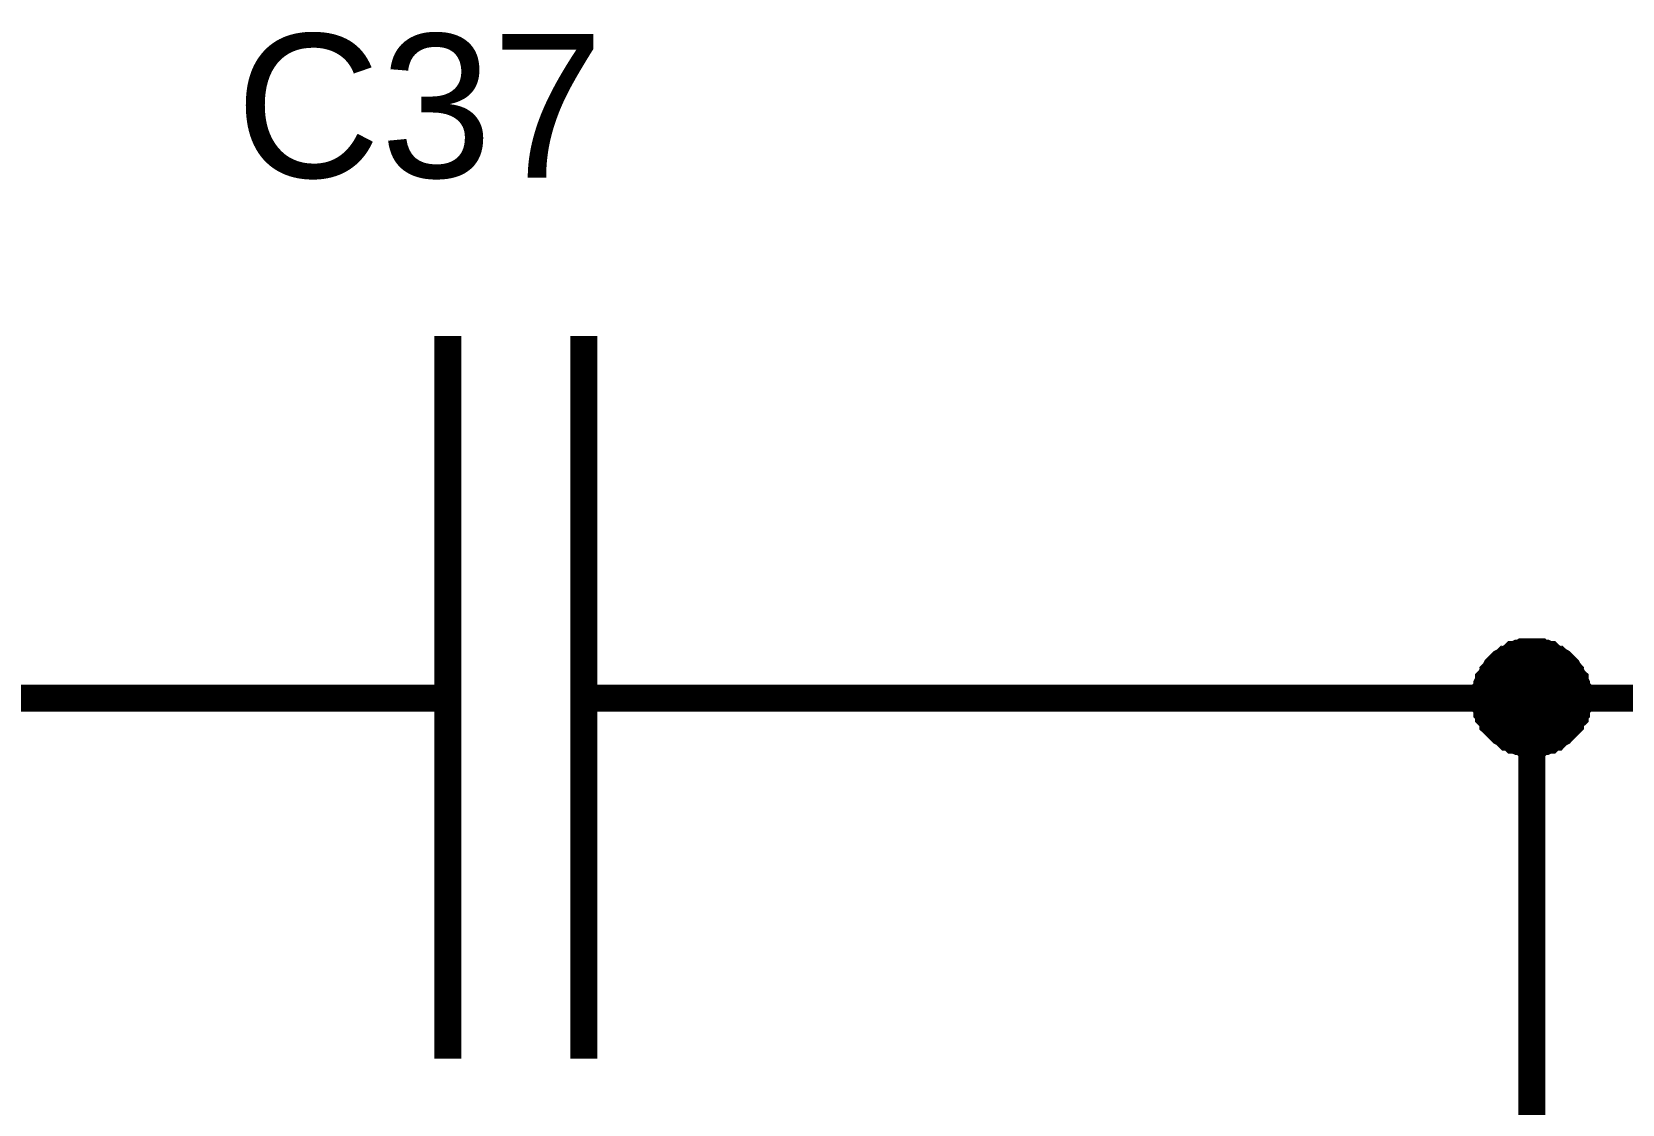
# Model space of a CAD drawing. Header units: millimetres. Extents: x -2024 to 917, y -725 to 13.
# Drawn here: x -1915.53 to -1897.92, y -163.67 to -151.79 of the extents above; entities that cross this region are included whole.
import ezdxf

# ---------------------------------------------------------------- set-up
doc = ezdxf.new("R2010")
doc.units = ezdxf.units.MM
doc.styles.get("Standard").update_dxf_attribs({"font": 'arial.ttf'})

msp = doc.modelspace()

# ---------------------------------------------------------------- linework, layer by layer
at = {"color": 7}
for points, const_width in [([(-1910.921, -155.163), (-1910.921, -163.161)], 0.3), ([(-1909.415, -155.163), (-1909.415, -163.161)], 0.3), ([(-1899.434, -159.17), (-1899.434, -159.137), (-1899.434, -159.12), (-1899.434, -159.087), (-1899.418, -159.071), (-1899.418, -159.038), (-1899.418, -159.021), (-1899.401, -158.988), (-1899.401, -158.971), (-1899.385, -158.955), (-1899.368, -158.922), (-1899.352, -158.905), (-1899.352, -158.889), (-1899.335, -158.872), (-1899.318, -158.839), (-1899.302, -158.822), (-1899.285, -158.806), (-1899.269, -158.789), (-1899.252, -158.773), (-1899.219, -158.756), (-1899.203, -158.74), (-1899.186, -158.74), (-1899.169, -158.723), (-1899.136, -158.707), (-1899.12, -158.69), (-1899.103, -158.69), (-1899.07, -158.673), (-1899.054, -158.673), (-1899.021, -158.673), (-1899.004, -158.657), (-1898.971, -158.657), (-1898.954, -158.657), (-1898.921, -158.657)], 0.3), ([(-1899.434, -159.17), (-1899.434, -159.137), (-1899.434, -159.12), (-1899.434, -159.087), (-1899.418, -159.071), (-1899.418, -159.038), (-1899.418, -159.021), (-1899.401, -158.988), (-1899.401, -158.971), (-1899.385, -158.955), (-1899.368, -158.922), (-1899.352, -158.905), (-1899.352, -158.889), (-1899.335, -158.872), (-1899.318, -158.839), (-1899.302, -158.822), (-1899.285, -158.806), (-1899.269, -158.789), (-1899.252, -158.773), (-1899.219, -158.756), (-1899.203, -158.74), (-1899.186, -158.74), (-1899.169, -158.723), (-1899.136, -158.707), (-1899.12, -158.69), (-1899.103, -158.69), (-1899.07, -158.673), (-1899.054, -158.673), (-1899.021, -158.673), (-1899.004, -158.657), (-1898.971, -158.657), (-1898.954, -158.657), (-1898.921, -158.657)], 0.3), ([(-1899.434, -159.17), (-1899.434, -159.137), (-1899.434, -159.12), (-1899.434, -159.087), (-1899.418, -159.071), (-1899.418, -159.038), (-1899.418, -159.021), (-1899.401, -158.988), (-1899.401, -158.971), (-1899.385, -158.955), (-1899.368, -158.922), (-1899.352, -158.905), (-1899.352, -158.889), (-1899.335, -158.872), (-1899.318, -158.839), (-1899.302, -158.822), (-1899.285, -158.806), (-1899.269, -158.789), (-1899.252, -158.773), (-1899.219, -158.756), (-1899.203, -158.74), (-1899.186, -158.74), (-1899.169, -158.723), (-1899.136, -158.707), (-1899.12, -158.69), (-1899.103, -158.69), (-1899.07, -158.673), (-1899.054, -158.673), (-1899.021, -158.673), (-1899.004, -158.657), (-1898.971, -158.657), (-1898.954, -158.657), (-1898.921, -158.657)], 0.3), ([(-1899.434, -159.17), (-1899.434, -159.137), (-1899.434, -159.12), (-1899.434, -159.087), (-1899.418, -159.071), (-1899.418, -159.038), (-1899.418, -159.021), (-1899.401, -158.988), (-1899.401, -158.971), (-1899.385, -158.955), (-1899.368, -158.922), (-1899.352, -158.905), (-1899.352, -158.889), (-1899.335, -158.872), (-1899.318, -158.839), (-1899.302, -158.822), (-1899.285, -158.806), (-1899.269, -158.789), (-1899.252, -158.773), (-1899.219, -158.756), (-1899.203, -158.74), (-1899.186, -158.74), (-1899.169, -158.723), (-1899.136, -158.707), (-1899.12, -158.69), (-1899.103, -158.69), (-1899.07, -158.673), (-1899.054, -158.673), (-1899.021, -158.673), (-1899.004, -158.657), (-1898.971, -158.657), (-1898.954, -158.657), (-1898.921, -158.657)], 0.3), ([(-1899.434, -159.17), (-1899.434, -159.137), (-1899.434, -159.12), (-1899.434, -159.087), (-1899.418, -159.071), (-1899.418, -159.038), (-1899.418, -159.021), (-1899.401, -158.988), (-1899.401, -158.971), (-1899.385, -158.955), (-1899.368, -158.922), (-1899.352, -158.905), (-1899.352, -158.889), (-1899.335, -158.872), (-1899.318, -158.839), (-1899.302, -158.822), (-1899.285, -158.806), (-1899.269, -158.789), (-1899.252, -158.773), (-1899.219, -158.756), (-1899.203, -158.74), (-1899.186, -158.74), (-1899.169, -158.723), (-1899.136, -158.707), (-1899.12, -158.69), (-1899.103, -158.69), (-1899.07, -158.673), (-1899.054, -158.673), (-1899.021, -158.673), (-1899.004, -158.657), (-1898.971, -158.657), (-1898.954, -158.657), (-1898.921, -158.657)], 0.0991), ([(-1899.434, -159.17), (-1899.434, -159.137), (-1899.434, -159.12), (-1899.434, -159.087), (-1899.418, -159.071), (-1899.418, -159.038), (-1899.418, -159.021), (-1899.401, -158.988), (-1899.401, -158.971), (-1899.385, -158.955), (-1899.368, -158.922), (-1899.352, -158.905), (-1899.352, -158.889), (-1899.335, -158.872), (-1899.318, -158.839), (-1899.302, -158.822), (-1899.285, -158.806), (-1899.269, -158.789), (-1899.252, -158.773), (-1899.219, -158.756), (-1899.203, -158.74), (-1899.186, -158.74), (-1899.169, -158.723), (-1899.136, -158.707), (-1899.12, -158.69), (-1899.103, -158.69), (-1899.07, -158.673), (-1899.054, -158.673), (-1899.021, -158.673), (-1899.004, -158.657), (-1898.971, -158.657), (-1898.954, -158.657), (-1898.921, -158.657)], 0.0991), ([(-1899.434, -159.17), (-1899.434, -159.137), (-1899.434, -159.12), (-1899.434, -159.087), (-1899.418, -159.071), (-1899.418, -159.038), (-1899.418, -159.021), (-1899.401, -158.988), (-1899.401, -158.971), (-1899.385, -158.955), (-1899.368, -158.922), (-1899.352, -158.905), (-1899.352, -158.889), (-1899.335, -158.872), (-1899.318, -158.839), (-1899.302, -158.822), (-1899.285, -158.806), (-1899.269, -158.789), (-1899.252, -158.773), (-1899.219, -158.756), (-1899.203, -158.74), (-1899.186, -158.74), (-1899.169, -158.723), (-1899.136, -158.707), (-1899.12, -158.69), (-1899.103, -158.69), (-1899.07, -158.673), (-1899.054, -158.673), (-1899.021, -158.673), (-1899.004, -158.657), (-1898.971, -158.657), (-1898.954, -158.657), (-1898.921, -158.657)], 0.0991), ([(-1899.434, -159.17), (-1899.434, -159.137), (-1899.434, -159.12), (-1899.434, -159.087), (-1899.418, -159.071), (-1899.418, -159.038), (-1899.418, -159.021), (-1899.401, -158.988), (-1899.401, -158.971), (-1899.385, -158.955), (-1899.368, -158.922), (-1899.352, -158.905), (-1899.352, -158.889), (-1899.335, -158.872), (-1899.318, -158.839), (-1899.302, -158.822), (-1899.285, -158.806), (-1899.269, -158.789), (-1899.252, -158.773), (-1899.219, -158.756), (-1899.203, -158.74), (-1899.186, -158.74), (-1899.169, -158.723), (-1899.136, -158.707), (-1899.12, -158.69), (-1899.103, -158.69), (-1899.07, -158.673), (-1899.054, -158.673), (-1899.021, -158.673), (-1899.004, -158.657), (-1898.971, -158.657), (-1898.954, -158.657), (-1898.921, -158.657)], 0.0991), ([(-1898.921, -158.657), (-1898.921, -158.657)], 0.3), ([(-1898.921, -158.657), (-1898.888, -158.657), (-1898.872, -158.657), (-1898.838, -158.657), (-1898.822, -158.673), (-1898.789, -158.673), (-1898.772, -158.673), (-1898.739, -158.69), (-1898.723, -158.69), (-1898.706, -158.707), (-1898.673, -158.723), (-1898.656, -158.74), (-1898.64, -158.74), (-1898.623, -158.756), (-1898.59, -158.773), (-1898.574, -158.789), (-1898.557, -158.806), (-1898.541, -158.822), (-1898.524, -158.839), (-1898.507, -158.872), (-1898.491, -158.889), (-1898.491, -158.905), (-1898.474, -158.922), (-1898.458, -158.955), (-1898.441, -158.971), (-1898.441, -158.988), (-1898.425, -159.021), (-1898.425, -159.038), (-1898.425, -159.071), (-1898.408, -159.087), (-1898.408, -159.12), (-1898.408, -159.137), (-1898.408, -159.17)], 0.3), ([(-1898.921, -158.657), (-1898.921, -158.657)], 0.3), ([(-1898.921, -158.657), (-1898.888, -158.657), (-1898.872, -158.657), (-1898.838, -158.657), (-1898.822, -158.673), (-1898.789, -158.673), (-1898.772, -158.673), (-1898.739, -158.69), (-1898.723, -158.69), (-1898.706, -158.707), (-1898.673, -158.723), (-1898.656, -158.74), (-1898.64, -158.74), (-1898.623, -158.756), (-1898.59, -158.773), (-1898.574, -158.789), (-1898.557, -158.806), (-1898.541, -158.822), (-1898.524, -158.839), (-1898.507, -158.872), (-1898.491, -158.889), (-1898.491, -158.905), (-1898.474, -158.922), (-1898.458, -158.955), (-1898.441, -158.971), (-1898.441, -158.988), (-1898.425, -159.021), (-1898.425, -159.038), (-1898.425, -159.071), (-1898.408, -159.087), (-1898.408, -159.12), (-1898.408, -159.137), (-1898.408, -159.17)], 0.3), ([(-1898.921, -158.657), (-1898.921, -158.657)], 0.3), ([(-1898.921, -158.657), (-1898.888, -158.657), (-1898.872, -158.657), (-1898.838, -158.657), (-1898.822, -158.673), (-1898.789, -158.673), (-1898.772, -158.673), (-1898.739, -158.69), (-1898.723, -158.69), (-1898.706, -158.707), (-1898.673, -158.723), (-1898.656, -158.74), (-1898.64, -158.74), (-1898.623, -158.756), (-1898.59, -158.773), (-1898.574, -158.789), (-1898.557, -158.806), (-1898.541, -158.822), (-1898.524, -158.839), (-1898.507, -158.872), (-1898.491, -158.889), (-1898.491, -158.905), (-1898.474, -158.922), (-1898.458, -158.955), (-1898.441, -158.971), (-1898.441, -158.988), (-1898.425, -159.021), (-1898.425, -159.038), (-1898.425, -159.071), (-1898.408, -159.087), (-1898.408, -159.12), (-1898.408, -159.137), (-1898.408, -159.17)], 0.3), ([(-1898.921, -158.657), (-1898.921, -158.657)], 0.3), ([(-1898.921, -158.657), (-1898.888, -158.657), (-1898.872, -158.657), (-1898.838, -158.657), (-1898.822, -158.673), (-1898.789, -158.673), (-1898.772, -158.673), (-1898.739, -158.69), (-1898.723, -158.69), (-1898.706, -158.707), (-1898.673, -158.723), (-1898.656, -158.74), (-1898.64, -158.74), (-1898.623, -158.756), (-1898.59, -158.773), (-1898.574, -158.789), (-1898.557, -158.806), (-1898.541, -158.822), (-1898.524, -158.839), (-1898.507, -158.872), (-1898.491, -158.889), (-1898.491, -158.905), (-1898.474, -158.922), (-1898.458, -158.955), (-1898.441, -158.971), (-1898.441, -158.988), (-1898.425, -159.021), (-1898.425, -159.038), (-1898.425, -159.071), (-1898.408, -159.087), (-1898.408, -159.12), (-1898.408, -159.137), (-1898.408, -159.17)], 0.3), ([(-1898.921, -158.657), (-1898.921, -158.657)], 0.0991), ([(-1898.921, -158.657), (-1898.888, -158.657), (-1898.872, -158.657), (-1898.838, -158.657), (-1898.822, -158.673), (-1898.789, -158.673), (-1898.772, -158.673), (-1898.739, -158.69), (-1898.723, -158.69), (-1898.706, -158.707), (-1898.673, -158.723), (-1898.656, -158.74), (-1898.64, -158.74), (-1898.623, -158.756), (-1898.59, -158.773), (-1898.574, -158.789), (-1898.557, -158.806), (-1898.541, -158.822), (-1898.524, -158.839), (-1898.507, -158.872), (-1898.491, -158.889), (-1898.491, -158.905), (-1898.474, -158.922), (-1898.458, -158.955), (-1898.441, -158.971), (-1898.441, -158.988), (-1898.425, -159.021), (-1898.425, -159.038), (-1898.425, -159.071), (-1898.408, -159.087), (-1898.408, -159.12), (-1898.408, -159.137), (-1898.408, -159.17)], 0.0991), ([(-1898.921, -158.657), (-1898.921, -158.657)], 0.0991), ([(-1898.921, -158.657), (-1898.888, -158.657), (-1898.872, -158.657), (-1898.838, -158.657), (-1898.822, -158.673), (-1898.789, -158.673), (-1898.772, -158.673), (-1898.739, -158.69), (-1898.723, -158.69), (-1898.706, -158.707), (-1898.673, -158.723), (-1898.656, -158.74), (-1898.64, -158.74), (-1898.623, -158.756), (-1898.59, -158.773), (-1898.574, -158.789), (-1898.557, -158.806), (-1898.541, -158.822), (-1898.524, -158.839), (-1898.507, -158.872), (-1898.491, -158.889), (-1898.491, -158.905), (-1898.474, -158.922), (-1898.458, -158.955), (-1898.441, -158.971), (-1898.441, -158.988), (-1898.425, -159.021), (-1898.425, -159.038), (-1898.425, -159.071), (-1898.408, -159.087), (-1898.408, -159.12), (-1898.408, -159.137), (-1898.408, -159.17)], 0.0991), ([(-1898.921, -158.657), (-1898.921, -158.657)], 0.0991), ([(-1898.921, -158.657), (-1898.888, -158.657), (-1898.872, -158.657), (-1898.838, -158.657), (-1898.822, -158.673), (-1898.789, -158.673), (-1898.772, -158.673), (-1898.739, -158.69), (-1898.723, -158.69), (-1898.706, -158.707), (-1898.673, -158.723), (-1898.656, -158.74), (-1898.64, -158.74), (-1898.623, -158.756), (-1898.59, -158.773), (-1898.574, -158.789), (-1898.557, -158.806), (-1898.541, -158.822), (-1898.524, -158.839), (-1898.507, -158.872), (-1898.491, -158.889), (-1898.491, -158.905), (-1898.474, -158.922), (-1898.458, -158.955), (-1898.441, -158.971), (-1898.441, -158.988), (-1898.425, -159.021), (-1898.425, -159.038), (-1898.425, -159.071), (-1898.408, -159.087), (-1898.408, -159.12), (-1898.408, -159.137), (-1898.408, -159.17)], 0.0991), ([(-1898.921, -158.657), (-1898.921, -158.657)], 0.0991), ([(-1898.921, -158.657), (-1898.888, -158.657), (-1898.872, -158.657), (-1898.838, -158.657), (-1898.822, -158.673), (-1898.789, -158.673), (-1898.772, -158.673), (-1898.739, -158.69), (-1898.723, -158.69), (-1898.706, -158.707), (-1898.673, -158.723), (-1898.656, -158.74), (-1898.64, -158.74), (-1898.623, -158.756), (-1898.59, -158.773), (-1898.574, -158.789), (-1898.557, -158.806), (-1898.541, -158.822), (-1898.524, -158.839), (-1898.507, -158.872), (-1898.491, -158.889), (-1898.491, -158.905), (-1898.474, -158.922), (-1898.458, -158.955), (-1898.441, -158.971), (-1898.441, -158.988), (-1898.425, -159.021), (-1898.425, -159.038), (-1898.425, -159.071), (-1898.408, -159.087), (-1898.408, -159.12), (-1898.408, -159.137), (-1898.408, -159.17)], 0.0991), ([(-1916.416, -159.17), (-1913.916, -159.17)], 0.3), ([(-1910.921, -159.17), (-1913.916, -159.17)], 0.3), ([(-1909.415, -159.17), (-1906.419, -159.17)], 0.3), ([(-1906.419, -159.17), (-1898.921, -159.17), (-1873.929, -159.17)], 0.3), ([(-1898.921, -159.667), (-1898.954, -159.667), (-1898.971, -159.667), (-1899.004, -159.667), (-1899.021, -159.65), (-1899.054, -159.65), (-1899.07, -159.65), (-1899.103, -159.634), (-1899.12, -159.634), (-1899.136, -159.617), (-1899.169, -159.601), (-1899.186, -159.601), (-1899.203, -159.584), (-1899.219, -159.568), (-1899.252, -159.551), (-1899.269, -159.534), (-1899.285, -159.518), (-1899.302, -159.501), (-1899.318, -159.485), (-1899.335, -159.468), (-1899.352, -159.452), (-1899.352, -159.435), (-1899.368, -159.402), (-1899.385, -159.385), (-1899.401, -159.369), (-1899.401, -159.336), (-1899.418, -159.319), (-1899.418, -159.303), (-1899.418, -159.27), (-1899.434, -159.253), (-1899.434, -159.22), (-1899.434, -159.203), (-1899.434, -159.17)], 0.3), ([(-1899.434, -159.17), (-1899.434, -159.17)], 0.3), ([(-1898.921, -159.667), (-1898.954, -159.667), (-1898.971, -159.667), (-1899.004, -159.667), (-1899.021, -159.65), (-1899.054, -159.65), (-1899.07, -159.65), (-1899.103, -159.634), (-1899.12, -159.634), (-1899.136, -159.617), (-1899.169, -159.601), (-1899.186, -159.601), (-1899.203, -159.584), (-1899.219, -159.568), (-1899.252, -159.551), (-1899.269, -159.534), (-1899.285, -159.518), (-1899.302, -159.501), (-1899.318, -159.485), (-1899.335, -159.468), (-1899.352, -159.452), (-1899.352, -159.435), (-1899.368, -159.402), (-1899.385, -159.385), (-1899.401, -159.369), (-1899.401, -159.336), (-1899.418, -159.319), (-1899.418, -159.303), (-1899.418, -159.27), (-1899.434, -159.253), (-1899.434, -159.22), (-1899.434, -159.203), (-1899.434, -159.17)], 0.3), ([(-1899.434, -159.17), (-1899.434, -159.17)], 0.3), ([(-1898.921, -159.667), (-1898.954, -159.667), (-1898.971, -159.667), (-1899.004, -159.667), (-1899.021, -159.65), (-1899.054, -159.65), (-1899.07, -159.65), (-1899.103, -159.634), (-1899.12, -159.634), (-1899.136, -159.617), (-1899.169, -159.601), (-1899.186, -159.601), (-1899.203, -159.584), (-1899.219, -159.568), (-1899.252, -159.551), (-1899.269, -159.534), (-1899.285, -159.518), (-1899.302, -159.501), (-1899.318, -159.485), (-1899.335, -159.468), (-1899.352, -159.452), (-1899.352, -159.435), (-1899.368, -159.402), (-1899.385, -159.385), (-1899.401, -159.369), (-1899.401, -159.336), (-1899.418, -159.319), (-1899.418, -159.303), (-1899.418, -159.27), (-1899.434, -159.253), (-1899.434, -159.22), (-1899.434, -159.203), (-1899.434, -159.17)], 0.3), ([(-1899.434, -159.17), (-1899.434, -159.17)], 0.3), ([(-1898.921, -159.667), (-1898.954, -159.667), (-1898.971, -159.667), (-1899.004, -159.667), (-1899.021, -159.65), (-1899.054, -159.65), (-1899.07, -159.65), (-1899.103, -159.634), (-1899.12, -159.634), (-1899.136, -159.617), (-1899.169, -159.601), (-1899.186, -159.601), (-1899.203, -159.584), (-1899.219, -159.568), (-1899.252, -159.551), (-1899.269, -159.534), (-1899.285, -159.518), (-1899.302, -159.501), (-1899.318, -159.485), (-1899.335, -159.468), (-1899.352, -159.452), (-1899.352, -159.435), (-1899.368, -159.402), (-1899.385, -159.385), (-1899.401, -159.369), (-1899.401, -159.336), (-1899.418, -159.319), (-1899.418, -159.303), (-1899.418, -159.27), (-1899.434, -159.253), (-1899.434, -159.22), (-1899.434, -159.203), (-1899.434, -159.17)], 0.3), ([(-1899.434, -159.17), (-1899.434, -159.17)], 0.3), ([(-1898.921, -159.667), (-1898.954, -159.667), (-1898.971, -159.667), (-1899.004, -159.667), (-1899.021, -159.65), (-1899.054, -159.65), (-1899.07, -159.65), (-1899.103, -159.634), (-1899.12, -159.634), (-1899.136, -159.617), (-1899.169, -159.601), (-1899.186, -159.601), (-1899.203, -159.584), (-1899.219, -159.568), (-1899.252, -159.551), (-1899.269, -159.534), (-1899.285, -159.518), (-1899.302, -159.501), (-1899.318, -159.485), (-1899.335, -159.468), (-1899.352, -159.452), (-1899.352, -159.435), (-1899.368, -159.402), (-1899.385, -159.385), (-1899.401, -159.369), (-1899.401, -159.336), (-1899.418, -159.319), (-1899.418, -159.303), (-1899.418, -159.27), (-1899.434, -159.253), (-1899.434, -159.22), (-1899.434, -159.203), (-1899.434, -159.17)], 0.0991), ([(-1899.434, -159.17), (-1899.434, -159.17)], 0.0991), ([(-1898.921, -159.667), (-1898.954, -159.667), (-1898.971, -159.667), (-1899.004, -159.667), (-1899.021, -159.65), (-1899.054, -159.65), (-1899.07, -159.65), (-1899.103, -159.634), (-1899.12, -159.634), (-1899.136, -159.617), (-1899.169, -159.601), (-1899.186, -159.601), (-1899.203, -159.584), (-1899.219, -159.568), (-1899.252, -159.551), (-1899.269, -159.534), (-1899.285, -159.518), (-1899.302, -159.501), (-1899.318, -159.485), (-1899.335, -159.468), (-1899.352, -159.452), (-1899.352, -159.435), (-1899.368, -159.402), (-1899.385, -159.385), (-1899.401, -159.369), (-1899.401, -159.336), (-1899.418, -159.319), (-1899.418, -159.303), (-1899.418, -159.27), (-1899.434, -159.253), (-1899.434, -159.22), (-1899.434, -159.203), (-1899.434, -159.17)], 0.0991), ([(-1899.434, -159.17), (-1899.434, -159.17)], 0.0991), ([(-1898.921, -159.667), (-1898.954, -159.667), (-1898.971, -159.667), (-1899.004, -159.667), (-1899.021, -159.65), (-1899.054, -159.65), (-1899.07, -159.65), (-1899.103, -159.634), (-1899.12, -159.634), (-1899.136, -159.617), (-1899.169, -159.601), (-1899.186, -159.601), (-1899.203, -159.584), (-1899.219, -159.568), (-1899.252, -159.551), (-1899.269, -159.534), (-1899.285, -159.518), (-1899.302, -159.501), (-1899.318, -159.485), (-1899.335, -159.468), (-1899.352, -159.452), (-1899.352, -159.435), (-1899.368, -159.402), (-1899.385, -159.385), (-1899.401, -159.369), (-1899.401, -159.336), (-1899.418, -159.319), (-1899.418, -159.303), (-1899.418, -159.27), (-1899.434, -159.253), (-1899.434, -159.22), (-1899.434, -159.203), (-1899.434, -159.17)], 0.0991), ([(-1899.434, -159.17), (-1899.434, -159.17)], 0.0991), ([(-1898.921, -159.667), (-1898.954, -159.667), (-1898.971, -159.667), (-1899.004, -159.667), (-1899.021, -159.65), (-1899.054, -159.65), (-1899.07, -159.65), (-1899.103, -159.634), (-1899.12, -159.634), (-1899.136, -159.617), (-1899.169, -159.601), (-1899.186, -159.601), (-1899.203, -159.584), (-1899.219, -159.568), (-1899.252, -159.551), (-1899.269, -159.534), (-1899.285, -159.518), (-1899.302, -159.501), (-1899.318, -159.485), (-1899.335, -159.468), (-1899.352, -159.452), (-1899.352, -159.435), (-1899.368, -159.402), (-1899.385, -159.385), (-1899.401, -159.369), (-1899.401, -159.336), (-1899.418, -159.319), (-1899.418, -159.303), (-1899.418, -159.27), (-1899.434, -159.253), (-1899.434, -159.22), (-1899.434, -159.203), (-1899.434, -159.17)], 0.0991), ([(-1899.434, -159.17), (-1899.434, -159.17)], 0.0991), ([(-1898.408, -159.17), (-1898.408, -159.203), (-1898.408, -159.22), (-1898.408, -159.253), (-1898.425, -159.27), (-1898.425, -159.303), (-1898.425, -159.319), (-1898.441, -159.336), (-1898.441, -159.369), (-1898.458, -159.385), (-1898.474, -159.402), (-1898.491, -159.435), (-1898.491, -159.452), (-1898.507, -159.468), (-1898.524, -159.485), (-1898.541, -159.501), (-1898.557, -159.518), (-1898.574, -159.534), (-1898.59, -159.551), (-1898.623, -159.568), (-1898.64, -159.584), (-1898.656, -159.601), (-1898.673, -159.601), (-1898.706, -159.617), (-1898.723, -159.634), (-1898.739, -159.634), (-1898.772, -159.65), (-1898.789, -159.65), (-1898.822, -159.65), (-1898.838, -159.667), (-1898.872, -159.667), (-1898.888, -159.667), (-1898.921, -159.667)], 0.3), ([(-1898.921, -159.17), (-1898.921, -161.671)], 0.3), ([(-1898.408, -159.17), (-1898.408, -159.203), (-1898.408, -159.22), (-1898.408, -159.253), (-1898.425, -159.27), (-1898.425, -159.303), (-1898.425, -159.319), (-1898.441, -159.336), (-1898.441, -159.369), (-1898.458, -159.385), (-1898.474, -159.402), (-1898.491, -159.435), (-1898.491, -159.452), (-1898.507, -159.468), (-1898.524, -159.485), (-1898.541, -159.501), (-1898.557, -159.518), (-1898.574, -159.534), (-1898.59, -159.551), (-1898.623, -159.568), (-1898.64, -159.584), (-1898.656, -159.601), (-1898.673, -159.601), (-1898.706, -159.617), (-1898.723, -159.634), (-1898.739, -159.634), (-1898.772, -159.65), (-1898.789, -159.65), (-1898.822, -159.65), (-1898.838, -159.667), (-1898.872, -159.667), (-1898.888, -159.667), (-1898.921, -159.667)], 0.3), ([(-1898.408, -159.17), (-1898.408, -159.203), (-1898.408, -159.22), (-1898.408, -159.253), (-1898.425, -159.27), (-1898.425, -159.303), (-1898.425, -159.319), (-1898.441, -159.336), (-1898.441, -159.369), (-1898.458, -159.385), (-1898.474, -159.402), (-1898.491, -159.435), (-1898.491, -159.452), (-1898.507, -159.468), (-1898.524, -159.485), (-1898.541, -159.501), (-1898.557, -159.518), (-1898.574, -159.534), (-1898.59, -159.551), (-1898.623, -159.568), (-1898.64, -159.584), (-1898.656, -159.601), (-1898.673, -159.601), (-1898.706, -159.617), (-1898.723, -159.634), (-1898.739, -159.634), (-1898.772, -159.65), (-1898.789, -159.65), (-1898.822, -159.65), (-1898.838, -159.667), (-1898.872, -159.667), (-1898.888, -159.667), (-1898.921, -159.667)], 0.3), ([(-1898.408, -159.17), (-1898.408, -159.203), (-1898.408, -159.22), (-1898.408, -159.253), (-1898.425, -159.27), (-1898.425, -159.303), (-1898.425, -159.319), (-1898.441, -159.336), (-1898.441, -159.369), (-1898.458, -159.385), (-1898.474, -159.402), (-1898.491, -159.435), (-1898.491, -159.452), (-1898.507, -159.468), (-1898.524, -159.485), (-1898.541, -159.501), (-1898.557, -159.518), (-1898.574, -159.534), (-1898.59, -159.551), (-1898.623, -159.568), (-1898.64, -159.584), (-1898.656, -159.601), (-1898.673, -159.601), (-1898.706, -159.617), (-1898.723, -159.634), (-1898.739, -159.634), (-1898.772, -159.65), (-1898.789, -159.65), (-1898.822, -159.65), (-1898.838, -159.667), (-1898.872, -159.667), (-1898.888, -159.667), (-1898.921, -159.667)], 0.3), ([(-1898.408, -159.17), (-1898.408, -159.203), (-1898.408, -159.22), (-1898.408, -159.253), (-1898.425, -159.27), (-1898.425, -159.303), (-1898.425, -159.319), (-1898.441, -159.336), (-1898.441, -159.369), (-1898.458, -159.385), (-1898.474, -159.402), (-1898.491, -159.435), (-1898.491, -159.452), (-1898.507, -159.468), (-1898.524, -159.485), (-1898.541, -159.501), (-1898.557, -159.518), (-1898.574, -159.534), (-1898.59, -159.551), (-1898.623, -159.568), (-1898.64, -159.584), (-1898.656, -159.601), (-1898.673, -159.601), (-1898.706, -159.617), (-1898.723, -159.634), (-1898.739, -159.634), (-1898.772, -159.65), (-1898.789, -159.65), (-1898.822, -159.65), (-1898.838, -159.667), (-1898.872, -159.667), (-1898.888, -159.667), (-1898.921, -159.667)], 0.0991), ([(-1898.408, -159.17), (-1898.408, -159.203), (-1898.408, -159.22), (-1898.408, -159.253), (-1898.425, -159.27), (-1898.425, -159.303), (-1898.425, -159.319), (-1898.441, -159.336), (-1898.441, -159.369), (-1898.458, -159.385), (-1898.474, -159.402), (-1898.491, -159.435), (-1898.491, -159.452), (-1898.507, -159.468), (-1898.524, -159.485), (-1898.541, -159.501), (-1898.557, -159.518), (-1898.574, -159.534), (-1898.59, -159.551), (-1898.623, -159.568), (-1898.64, -159.584), (-1898.656, -159.601), (-1898.673, -159.601), (-1898.706, -159.617), (-1898.723, -159.634), (-1898.739, -159.634), (-1898.772, -159.65), (-1898.789, -159.65), (-1898.822, -159.65), (-1898.838, -159.667), (-1898.872, -159.667), (-1898.888, -159.667), (-1898.921, -159.667)], 0.0991), ([(-1898.408, -159.17), (-1898.408, -159.203), (-1898.408, -159.22), (-1898.408, -159.253), (-1898.425, -159.27), (-1898.425, -159.303), (-1898.425, -159.319), (-1898.441, -159.336), (-1898.441, -159.369), (-1898.458, -159.385), (-1898.474, -159.402), (-1898.491, -159.435), (-1898.491, -159.452), (-1898.507, -159.468), (-1898.524, -159.485), (-1898.541, -159.501), (-1898.557, -159.518), (-1898.574, -159.534), (-1898.59, -159.551), (-1898.623, -159.568), (-1898.64, -159.584), (-1898.656, -159.601), (-1898.673, -159.601), (-1898.706, -159.617), (-1898.723, -159.634), (-1898.739, -159.634), (-1898.772, -159.65), (-1898.789, -159.65), (-1898.822, -159.65), (-1898.838, -159.667), (-1898.872, -159.667), (-1898.888, -159.667), (-1898.921, -159.667)], 0.0991), ([(-1898.408, -159.17), (-1898.408, -159.203), (-1898.408, -159.22), (-1898.408, -159.253), (-1898.425, -159.27), (-1898.425, -159.303), (-1898.425, -159.319), (-1898.441, -159.336), (-1898.441, -159.369), (-1898.458, -159.385), (-1898.474, -159.402), (-1898.491, -159.435), (-1898.491, -159.452), (-1898.507, -159.468), (-1898.524, -159.485), (-1898.541, -159.501), (-1898.557, -159.518), (-1898.574, -159.534), (-1898.59, -159.551), (-1898.623, -159.568), (-1898.64, -159.584), (-1898.656, -159.601), (-1898.673, -159.601), (-1898.706, -159.617), (-1898.723, -159.634), (-1898.739, -159.634), (-1898.772, -159.65), (-1898.789, -159.65), (-1898.822, -159.65), (-1898.838, -159.667), (-1898.872, -159.667), (-1898.888, -159.667), (-1898.921, -159.667)], 0.0991), ([(-1898.408, -159.17), (-1898.408, -159.17), (-1898.408, -159.17), (-1898.408, -159.17), (-1898.408, -159.17), (-1898.408, -159.17), (-1898.408, -159.17), (-1898.408, -159.17), (-1898.408, -159.17), (-1898.408, -159.17), (-1898.408, -159.17), (-1898.408, -159.17), (-1898.408, -159.17), (-1898.408, -159.17), (-1898.408, -159.17), (-1898.408, -159.17), (-1898.408, -159.17), (-1898.408, -159.17), (-1898.408, -159.17), (-1898.408, -159.17), (-1898.408, -159.17), (-1898.408, -159.17), (-1898.408, -159.17), (-1898.408, -159.17), (-1898.408, -159.17), (-1898.408, -159.17), (-1898.408, -159.17), (-1898.408, -159.17), (-1898.408, -159.17), (-1898.408, -159.17), (-1898.408, -159.17), (-1898.408, -159.17), (-1898.408, -159.17)], 0.3), ([(-1898.408, -159.17), (-1898.408, -159.17)], 0.3), ([(-1898.408, -159.17), (-1898.408, -159.17), (-1898.408, -159.17), (-1898.408, -159.17), (-1898.408, -159.17), (-1898.408, -159.17), (-1898.408, -159.17), (-1898.408, -159.17), (-1898.408, -159.17), (-1898.408, -159.17), (-1898.408, -159.17), (-1898.408, -159.17), (-1898.408, -159.17), (-1898.408, -159.17), (-1898.408, -159.17), (-1898.408, -159.17), (-1898.408, -159.17), (-1898.408, -159.17), (-1898.408, -159.17), (-1898.408, -159.17), (-1898.408, -159.17), (-1898.408, -159.17), (-1898.408, -159.17), (-1898.408, -159.17), (-1898.408, -159.17), (-1898.408, -159.17), (-1898.408, -159.17), (-1898.408, -159.17), (-1898.408, -159.17), (-1898.408, -159.17), (-1898.408, -159.17), (-1898.408, -159.17), (-1898.408, -159.17)], 0.3), ([(-1898.408, -159.17), (-1898.408, -159.17)], 0.3), ([(-1898.408, -159.17), (-1898.408, -159.17), (-1898.408, -159.17), (-1898.408, -159.17), (-1898.408, -159.17), (-1898.408, -159.17), (-1898.408, -159.17), (-1898.408, -159.17), (-1898.408, -159.17), (-1898.408, -159.17), (-1898.408, -159.17), (-1898.408, -159.17), (-1898.408, -159.17), (-1898.408, -159.17), (-1898.408, -159.17), (-1898.408, -159.17), (-1898.408, -159.17), (-1898.408, -159.17), (-1898.408, -159.17), (-1898.408, -159.17), (-1898.408, -159.17), (-1898.408, -159.17), (-1898.408, -159.17), (-1898.408, -159.17), (-1898.408, -159.17), (-1898.408, -159.17), (-1898.408, -159.17), (-1898.408, -159.17), (-1898.408, -159.17), (-1898.408, -159.17), (-1898.408, -159.17), (-1898.408, -159.17), (-1898.408, -159.17)], 0.3), ([(-1898.408, -159.17), (-1898.408, -159.17)], 0.3), ([(-1898.408, -159.17), (-1898.408, -159.17), (-1898.408, -159.17), (-1898.408, -159.17), (-1898.408, -159.17), (-1898.408, -159.17), (-1898.408, -159.17), (-1898.408, -159.17), (-1898.408, -159.17), (-1898.408, -159.17), (-1898.408, -159.17), (-1898.408, -159.17), (-1898.408, -159.17), (-1898.408, -159.17), (-1898.408, -159.17), (-1898.408, -159.17), (-1898.408, -159.17), (-1898.408, -159.17), (-1898.408, -159.17), (-1898.408, -159.17), (-1898.408, -159.17), (-1898.408, -159.17), (-1898.408, -159.17), (-1898.408, -159.17), (-1898.408, -159.17), (-1898.408, -159.17), (-1898.408, -159.17), (-1898.408, -159.17), (-1898.408, -159.17), (-1898.408, -159.17), (-1898.408, -159.17), (-1898.408, -159.17), (-1898.408, -159.17)], 0.3), ([(-1898.408, -159.17), (-1898.408, -159.17)], 0.3), ([(-1898.408, -159.17), (-1898.408, -159.17), (-1898.408, -159.17), (-1898.408, -159.17), (-1898.408, -159.17), (-1898.408, -159.17), (-1898.408, -159.17), (-1898.408, -159.17), (-1898.408, -159.17), (-1898.408, -159.17), (-1898.408, -159.17), (-1898.408, -159.17), (-1898.408, -159.17), (-1898.408, -159.17), (-1898.408, -159.17), (-1898.408, -159.17), (-1898.408, -159.17), (-1898.408, -159.17), (-1898.408, -159.17), (-1898.408, -159.17), (-1898.408, -159.17), (-1898.408, -159.17), (-1898.408, -159.17), (-1898.408, -159.17), (-1898.408, -159.17), (-1898.408, -159.17), (-1898.408, -159.17), (-1898.408, -159.17), (-1898.408, -159.17), (-1898.408, -159.17), (-1898.408, -159.17), (-1898.408, -159.17), (-1898.408, -159.17)], 0.0991), ([(-1898.408, -159.17), (-1898.408, -159.17)], 0.0991), ([(-1898.408, -159.17), (-1898.408, -159.17), (-1898.408, -159.17), (-1898.408, -159.17), (-1898.408, -159.17), (-1898.408, -159.17), (-1898.408, -159.17), (-1898.408, -159.17), (-1898.408, -159.17), (-1898.408, -159.17), (-1898.408, -159.17), (-1898.408, -159.17), (-1898.408, -159.17), (-1898.408, -159.17), (-1898.408, -159.17), (-1898.408, -159.17), (-1898.408, -159.17), (-1898.408, -159.17), (-1898.408, -159.17), (-1898.408, -159.17), (-1898.408, -159.17), (-1898.408, -159.17), (-1898.408, -159.17), (-1898.408, -159.17), (-1898.408, -159.17), (-1898.408, -159.17), (-1898.408, -159.17), (-1898.408, -159.17), (-1898.408, -159.17), (-1898.408, -159.17), (-1898.408, -159.17), (-1898.408, -159.17), (-1898.408, -159.17)], 0.0991), ([(-1898.408, -159.17), (-1898.408, -159.17)], 0.0991), ([(-1898.408, -159.17), (-1898.408, -159.17), (-1898.408, -159.17), (-1898.408, -159.17), (-1898.408, -159.17), (-1898.408, -159.17), (-1898.408, -159.17), (-1898.408, -159.17), (-1898.408, -159.17), (-1898.408, -159.17), (-1898.408, -159.17), (-1898.408, -159.17), (-1898.408, -159.17), (-1898.408, -159.17), (-1898.408, -159.17), (-1898.408, -159.17), (-1898.408, -159.17), (-1898.408, -159.17), (-1898.408, -159.17), (-1898.408, -159.17), (-1898.408, -159.17), (-1898.408, -159.17), (-1898.408, -159.17), (-1898.408, -159.17), (-1898.408, -159.17), (-1898.408, -159.17), (-1898.408, -159.17), (-1898.408, -159.17), (-1898.408, -159.17), (-1898.408, -159.17), (-1898.408, -159.17), (-1898.408, -159.17), (-1898.408, -159.17)], 0.0991), ([(-1898.408, -159.17), (-1898.408, -159.17)], 0.0991), ([(-1898.408, -159.17), (-1898.408, -159.17), (-1898.408, -159.17), (-1898.408, -159.17), (-1898.408, -159.17), (-1898.408, -159.17), (-1898.408, -159.17), (-1898.408, -159.17), (-1898.408, -159.17), (-1898.408, -159.17), (-1898.408, -159.17), (-1898.408, -159.17), (-1898.408, -159.17), (-1898.408, -159.17), (-1898.408, -159.17), (-1898.408, -159.17), (-1898.408, -159.17), (-1898.408, -159.17), (-1898.408, -159.17), (-1898.408, -159.17), (-1898.408, -159.17), (-1898.408, -159.17), (-1898.408, -159.17), (-1898.408, -159.17), (-1898.408, -159.17), (-1898.408, -159.17), (-1898.408, -159.17), (-1898.408, -159.17), (-1898.408, -159.17), (-1898.408, -159.17), (-1898.408, -159.17), (-1898.408, -159.17), (-1898.408, -159.17)], 0.0991), ([(-1898.408, -159.17), (-1898.408, -159.17)], 0.0991), ([(-1898.921, -164.171), (-1898.921, -161.671)], 0.3)]:
    msp.add_lwpolyline(points, dxfattribs=dict(at, const_width=const_width))
at = {"color": 7, "const_width": 0.508}
msp.add_lwpolyline([(-1899.206, -159.158, 1), (-1898.698, -159.158, 1)], format="xyb", close=True, dxfattribs=at)

# ---------------------------------------------------------------- texts
at = {"color": 7}
msp.add_text('C37', height=1.5897, dxfattribs=at).set_placement((-1913.271, -153.408))

doc.saveas('drawing.dxf')
